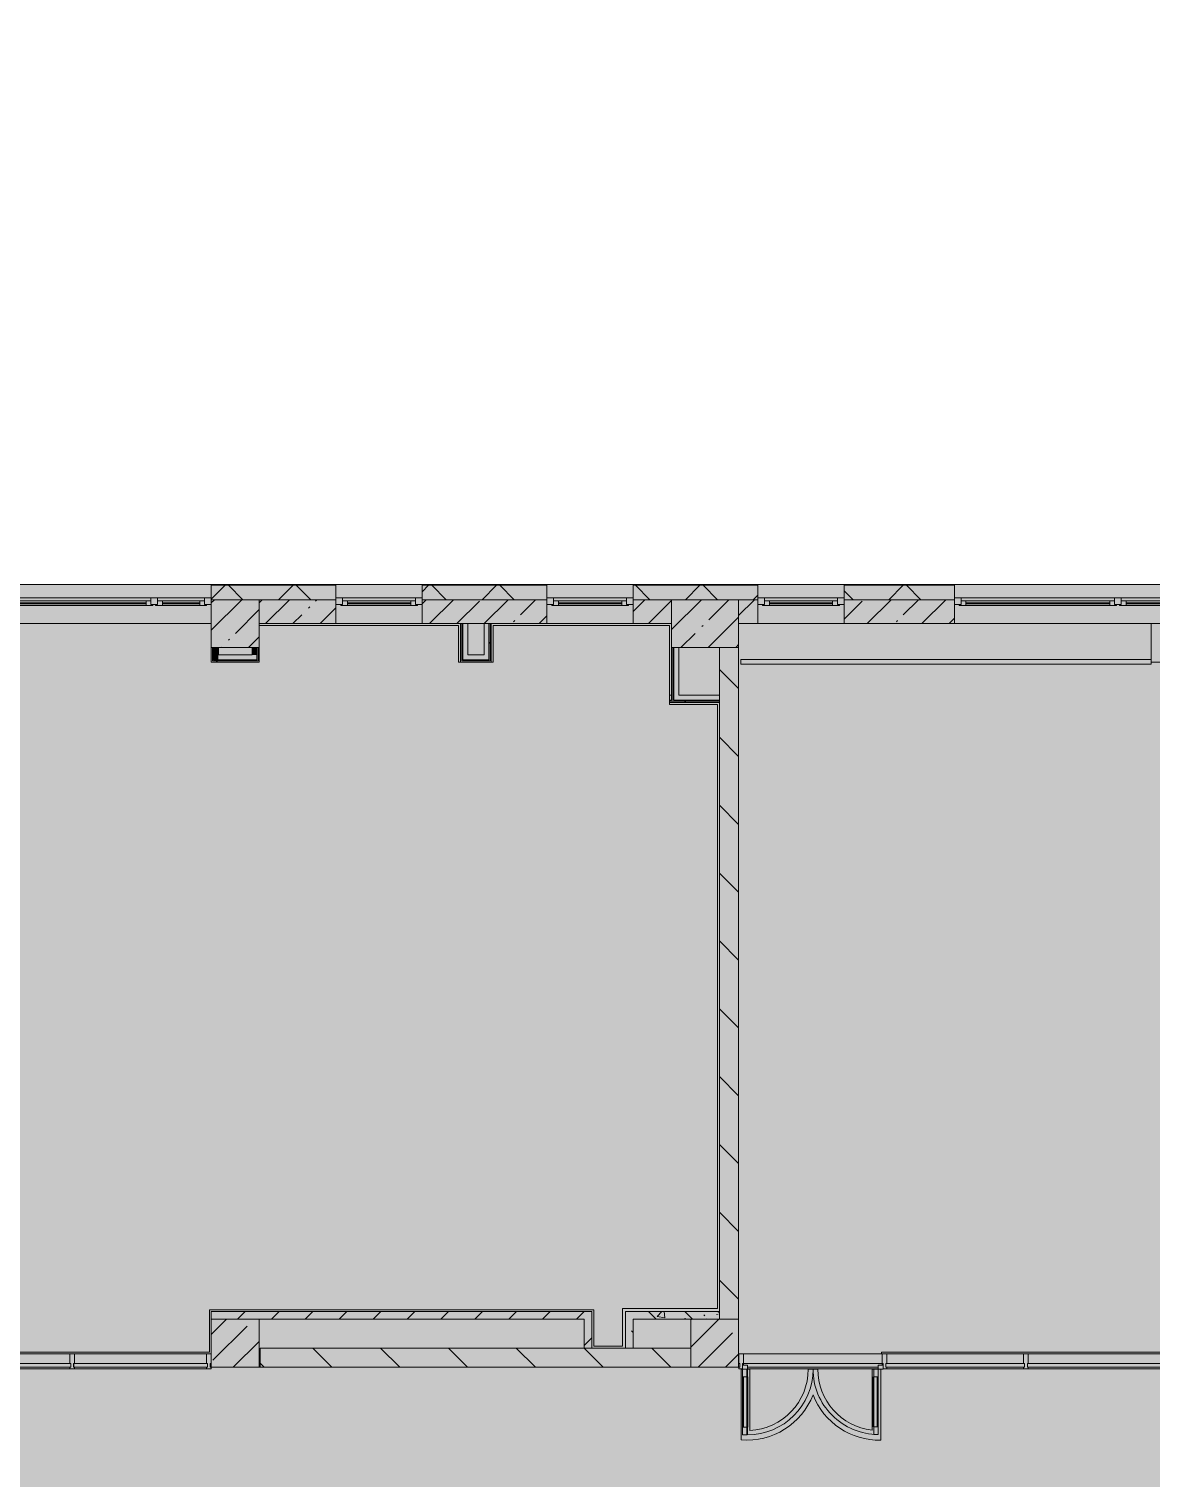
# Model space of a CAD drawing. Header units: millimetres. Extents: x 81609 to 272668, y -8553 to 29000.
# Drawn here: x 249307 to 261008, y 12246 to 27348 of the extents above; entities that cross this region are included whole.
import ezdxf

# ---------------------------------------------------------------- set-up
doc = ezdxf.new("R2010")
doc.units = ezdxf.units.MM
doc.layers.add('A-DETL-GENF-2', color=7, linetype='Continuous', lineweight=9, true_color=0xc0c0c0, transparency=0.4)
for name, color, linetype, lineweight, true_color in [('A-DETL-GENF-3', 7, 'Continuous', 5, 0xe2e2e2), ('A-DETL-GENF-4', 7, 'Continuous', 5, 0xb7b7b7), ('A-DOOR-3', 7, 'Continuous', 5, 0xb7b7b7), ('A-FLOR-2', 7, 'Continuous', 5, 0xb7b7b7), ('A-GLAZ-2', 7, 'Continuous', 5, 0x737373), ('A-GLAZ-CURT-3', 7, 'Continuous', 5, 0x737373), ('A-GLAZ-CWMG-4', 7, 'Continuous', 5, 0x737373), ('A-WALL-3', 7, 'Continuous', 5, 0x737373), ('A-WALL-4', 7, 'Continuous', 9, 0x737373), ('I-WALL-1', 7, 'Continuous', 5, 0xe7e7e7), ('I-WALL-2', 7, 'Continuous', 9, 0xe7e7e7), ('I-WALL-4', 7, 'Continuous', 5, 0x737373), ('I-WALL-5', 7, 'Continuous', 5, 0x787878), ('S-COLS-2', 7, 'Continuous', 5, 0x737373)]:
    doc.layers.add(name, color=color, linetype=linetype, lineweight=lineweight, true_color=true_color)
for name, color, linetype, lineweight in [('A-GLAZ-CURT-2', 7, 'Continuous', 5), ('A-WALL-2', 7, 'Continuous', 5), ('I-WALL-3', 7, 'Continuous', 5), ('S-COLS-1', 7, 'Continuous', 5)]:
    doc.layers.add(name, color=color, linetype=linetype, lineweight=lineweight)
pattern_1 = [(45, (145658, 0), (-285.1231, 285.1231), []), (45, (145943.1, 0), (-285.1231, 285.1231), [504.031, -100.806, 16.764, -84.042])]
pattern_2 = [(135, (145658, 0), (-353.5534, -353.5534), [])]
pattern_3 = [(135, (145658, 0), (-377.1708, -377.1708), [533.4, -88.9, 17.78, -88.9]), (135, (145658, 376.94), (-377.1708, -377.1708), []), (50, (145658, 0), (637.6445, -55.7866), [66.675, -733.425]), (355, (145658, 0), (-123.3494, 668.6992), [53.34, -586.74]), (100.451, (145711.1, -4.65), (514.299, 612.908), [56.665, -623.315]), (46.184, (145658, 177.8), (948.7764, -147.1497), [100.012, -1100.137]), (96.636, (145737.05, 165.5), (830.909, 865.997), [84.998, -934.973]), (351.184, (145658, 177.8), (830.918, 865.988), [80.01, -880.11]), (21, (145746.9, 133.35), (530.6506, -357.9283), [66.675, -733.425]), (326, (145746.9, 133.35), (216.308, 644.6585), [53.34, -586.74]), (71.451, (145791.1, 103.5), (746.9596, 286.7243), [56.665, -623.315]), (37.5, (145657.99, 0), (10.81053, 295.9426), [16.764, -562.864, 16.764, -578.866, -588.962]), (37.5, (145657.99, 0), (10.81053, 295.9426), [-1175.258, 16.764, -572.198]), (7.5, (145658, 0), (233.8692, 350.63175), [16.764, -322.834, 16.764, -549.529, -224.472]), (7.5, (145658, 0), (233.8692, 350.63175), [-905.891, 16.764, -207.708]), (327.5, (145459.74, 0), (474.5678, -20.0513), [16.764, -205.486, 16.764, -676.656, -920.115]), (327.5, (145459.74, 0), (474.5678, -20.0513), [-915.67, 16.764, -903.351]), (317.5, (145370.84, 0), (518.4522, 88.9934), [16.764, -272.161, 16.764, -443.738, -653.415]), (317.5, (145370.84, 0), (518.4522, 88.9934), [-749.427, 16.764, -636.651])]
pattern_4 = [(45, (145658, 0), (-530.33, 530.33), []), (135, (145658, 0), (-530.33, -530.33), [])]
pattern_5 = [(45, (145657.99, 0), (-176.7767, 176.7767), [])]

# ---------------------------------------------------------------- blocks, each defined once
blk = doc.blocks.new('120_Окно_СКБ_1Ст - 120_Окно_СКБ_1Ст 900х2500_h_ с форточкой-22877787-2_9_3_птичка')
at = {"layer": 'A-GLAZ-2'}
for p, q in [((-450, -127), (-450, -57)), ((-450, -57), (-380, -57)), ((450, -57), (-450, -57)), ((-380, -127), (-450, -127)), ((-450, -127), (-400, -127)), ((-380, -127), (-400, -127)), ((-400, -127), (-400, -137)), ((-400, -137), (400, -137)), ((400, -137), (-400, -137)), ((-380, -57), (-380, -127)), ((380, -87), (-380, -87)), ((-380, -87), (-380, -127)), ((-330, -137), (-330, -87)), ((-330, -107), (330, -107)), ((330, -117), (-330, -117)), ((330, -137), (330, -87)), ((380, -127), (380, -57)), ((380, -57), (450, -57)), ((380, -127), (380, -87)), ((450, -127), (380, -127)), ((400, -127), (380, -127)), ((400, -127), (450, -127)), ((400, -137), (400, -127)), ((450, -57), (450, -127))]:
    blk.add_line(p, q, dxfattribs=at)
blk = doc.blocks.new('120_Окно_СКБ_2Ст_Фрамуга сверху - 120_Окно_СКБ_2Ст_2300х2500_h_ ДОО-23103760-2_9_3_птичка')
at = {"layer": 'A-GLAZ-2'}
for p, q in [((-1150, -127), (-1150, -57)), ((-1150, -57), (-1080, -57)), ((1150, -57), (-1150, -57)), ((-1080, -127), (-1150, -127)), ((-1150, -127), (-1100, -127)), ((-1080, -127), (-1100, -127)), ((-1100, -127), (-1100, -137)), ((-1100, -137), (540, -137)), ((540, -137), (-1100, -137)), ((-1080, -57), (-1080, -127)), ((-1080, -57), (1080, -57)), ((520, -87), (-1080, -87)), ((-1080, -87), (-1080, -127)), ((-1030, -137), (-1030, -87)), ((-1030, -107), (470, -107)), ((470, -117), (-1030, -117)), ((470, -137), (470, -87)), ((520, -127), (520, -57)), ((520, -57), (590, -57)), ((520, -127), (520, -87)), ((590, -127), (520, -127)), ((540, -127), (520, -127)), ((540, -127), (570, -127)), ((540, -127), (570, -127)), ((540, -137), (540, -127)), ((590, -127), (570, -127)), ((570, -127), (570, -137)), ((570, -137), (1100, -137)), ((1100, -137), (570, -137)), ((590, -57), (590, -127)), ((1080, -87), (590, -87)), ((590, -87), (590, -127)), ((640, -137), (640, -87)), ((640, -107), (1030, -107)), ((1030, -117), (640, -117)), ((1030, -137), (1030, -87)), ((1080, -127), (1080, -57)), ((1080, -57), (1150, -57)), ((1080, -127), (1080, -87)), ((1150, -127), (1080, -127)), ((1100, -127), (1080, -127)), ((1100, -127), (1150, -127)), ((1100, -137), (1100, -127)), ((1150, -57), (1150, -127))]:
    blk.add_line(p, q, dxfattribs=at)
blk = doc.blocks.new('120_Окно_СКБ_2Ст_Фрамуга сверху - 120_Окно_СКБ_2Ст_2300х2500_h_ ДОО-V285-2_9_3_птичка')
at = {"layer": 'A-GLAZ-2'}
for p, q in [((-1150, -127), (-1150, -57)), ((-1150, -57), (-1080, -57)), ((1150, -57), (-1150, -57)), ((-1080, -127), (-1150, -127)), ((-1150, -127), (-1100, -127)), ((-1080, -127), (-1100, -127)), ((-1100, -127), (-1100, -137)), ((-1100, -137), (540, -137)), ((540, -137), (-1100, -137)), ((-1080, -57), (-1080, -127)), ((-1080, -57), (1080, -57)), ((520, -87), (-1080, -87)), ((-1080, -87), (-1080, -127)), ((-1030, -137), (-1030, -87)), ((-1030, -107), (470, -107)), ((470, -117), (-1030, -117)), ((470, -137), (470, -87)), ((520, -127), (520, -57)), ((520, -57), (590, -57)), ((520, -127), (520, -87)), ((590, -127), (520, -127)), ((540, -127), (520, -127)), ((540, -127), (570, -127)), ((540, -127), (570, -127)), ((540, -137), (540, -127)), ((590, -127), (570, -127)), ((570, -127), (570, -137)), ((570, -137), (1100, -137)), ((1100, -137), (570, -137)), ((590, -57), (590, -127)), ((1080, -87), (590, -87)), ((590, -87), (590, -127)), ((640, -137), (640, -87)), ((640, -107), (1030, -107)), ((1030, -117), (640, -117)), ((1030, -137), (1030, -87)), ((1080, -127), (1080, -57)), ((1080, -57), (1150, -57)), ((1080, -127), (1080, -87)), ((1150, -127), (1080, -127)), ((1100, -127), (1080, -127)), ((1100, -127), (1150, -127)), ((1100, -137), (1100, -127)), ((1150, -57), (1150, -127))]:
    blk.add_line(p, q, dxfattribs=at)
blk = doc.blocks.new('BSC_Колонна _Прямоугольная - 500х500-23282986-2_9_3_птичка')
at = {"layer": 'S-COLS-1'}
h = blk.add_hatch(dxfattribs=at)
h.set_pattern_fill('FP_137', color=256, style=0, pattern_type=2)
h.set_pattern_definition([(45, (-105800, -21150), (-285.1231, 285.1231), []), (45, (-105514.88, -21150), (-285.1231, 285.1231), [504.031, -100.806, 16.764, -84.042])])
h.paths.add_polyline_path([(-250, -250), (250, -250), (250, 250), (-250, 250), (-250, -95)])
at = {"layer": 'S-COLS-2'}
for p, q in [((250, 250), (-250, 250)), ((-250, 250), (-250, -250)), ((250, -250), (250, 250)), ((-250, -250), (250, -250))]:
    blk.add_line(p, q, dxfattribs=at)
blk = doc.blocks.new('BSC_Колонна _Прямоугольная - 700х500-V310-2_9_3_птичка')
at = {"layer": 'S-COLS-1'}
h = blk.add_hatch(dxfattribs=at)
h.set_pattern_fill('FP_149', color=256, style=0, pattern_type=2)
h.set_pattern_definition([(45, (-110700, -21150), (-285.1231, 285.1231), []), (45, (-110414.88, -21150), (-285.1231, 285.1231), [504.031, -100.806, 16.764, -84.042])])
h.paths.add_polyline_path([(-350, -250), (350, -250), (350, 250), (-350, 250)])
at = {"layer": 'S-COLS-2'}
for p, q in [((350, 250), (-350, 250)), ((-350, 250), (-350, -250)), ((350, -250), (350, 250)), ((-350, -250), (350, -250))]:
    blk.add_line(p, q, dxfattribs=at)
blk = doc.blocks.new('Прямоугольный импост - Импост структурный с накладкой - 160мм Темный-V349-2_9_3_птичка')
at = {"layer": 'A-GLAZ-CWMG-4'}
for p, q in [((-50, 0), (-50, 17)), ((-50, 17), (0, 17)), ((-40, 0), (-50, 0)), ((-40, -40), (-40, 0)), ((0, 0), (-10, 0)), ((-10, 0), (-10, -40)), ((0, 17), (0, 0)), ((-50, -140), (-50, -40)), ((-50, -40), (-40, -40)), ((0, -140), (-50, -140)), ((-10, -40), (0, -40)), ((0, -40), (0, -140))]:
    blk.add_line(p, q, dxfattribs=at)
blk = doc.blocks.new('Системная панель - Стекло - 40мм-32427251-2_9_3_птичка')
at = {"layer": 'A-GLAZ-CURT-2'}
h = blk.add_hatch(dxfattribs=at)
h.set_pattern_fill('FP_164', color=256, style=0, pattern_type=2)
h.set_pattern_definition([(45, (-105312.5, -12900), (-1414.214, 1414.214), [1000, -3000]), (45, (-106312.5, -13400), (-1414.214, 1414.214), [3000, -1000]), (45, (-104312.5, -13900), (-1414.214, 1414.214), [1000, -3000])])
h.paths.add_polyline_path([(-218, 0), (697, 0), (697, 40), (-697, 40), (-697, 0)])
at = {"layer": 'A-GLAZ-CURT-3'}
for p, q in [((697, 40), (-697, 40)), ((-697, 40), (-697, 0)), ((697, 0), (697, 40)), ((-697, 0), (697, 0))]:
    blk.add_line(p, q, dxfattribs=at)
blk = doc.blocks.new('Прямоугольный импост - Импост структурный с накладкой - 160мм Темный-32427249-2_9_3_птичка')
at = {"layer": 'A-GLAZ-CWMG-4'}
for p, q in [((105500, 13540), (104125, 13540)), ((105500, 13383), (104125, 13383))]:
    blk.add_line(p, q, dxfattribs=at)
blk = doc.blocks.new('Системная панель - Стекло - 40мм-32427252-2_9_3_птичка')
at = {"layer": 'A-GLAZ-CURT-3'}
for p, q in [((720, 40), (-720, 40)), ((-720, 40), (-720, 0)), ((-720, 0), (720, 0)), ((720, 0), (720, 40))]:
    blk.add_line(p, q, dxfattribs=at)
blk = doc.blocks.new('Прямоугольный импост - Импост структурный с накладкой - 160мм Темный-32427250-2_9_3_птичка')
at = {"layer": 'A-GLAZ-CWMG-4'}
for p, q in [((104075, 13540), (102655, 13540)), ((104075, 13383), (102655, 13383))]:
    blk.add_line(p, q, dxfattribs=at)
blk = doc.blocks.new('Прямоугольный импост - Импост структурный с накладкой - 160мм Темный-V351-2_9_3_птичка')
at = {"layer": 'A-GLAZ-CWMG-4'}
for p, q in [((-25, 0), (-25, 17)), ((-25, 17), (25, 17)), ((-15, 0), (-25, 0)), ((-15, -40), (-15, 0)), ((25, 0), (15, 0)), ((15, 0), (15, -40)), ((25, 17), (25, 0)), ((-25, -140), (-25, -40)), ((-25, -40), (-15, -40)), ((25, -140), (-25, -140)), ((15, -40), (25, -40)), ((25, -40), (25, -140))]:
    blk.add_line(p, q, dxfattribs=at)
blk = doc.blocks.new('Прямоугольный импост - Импост структурный с накладкой - 160мм Темный-32356295-2_9_3_птичка')
at = {"layer": 'A-GLAZ-CWMG-4'}
for p, q in [((-50, 40), (-50, 140)), ((-50, 140), (0, 140)), ((-40, 40), (-50, 40)), ((-40, 20), (-40, 40)), ((-10, 40), (-10, 0)), ((0, 40), (-10, 40)), ((-10, 0), (0, 0)), ((0, 140), (0, 40)), ((0, 0), (0, -17)), ((0, -17), (-36, -17))]:
    blk.add_line(p, q, dxfattribs=at)
blk = doc.blocks.new('Системная панель - Стекло - 40мм-32428871-2_9_3_птичка')
at = {"layer": 'A-GLAZ-CURT-3'}
for p, q in [((749, 0), (-749, 0)), ((-749, 0), (-749, -40)), ((749, -40), (749, 0)), ((-749, -40), (749, -40))]:
    blk.add_line(p, q, dxfattribs=at)
blk = doc.blocks.new('Дверь_Витражная_остекление_ - ВВ-23-32429828-2_9_3_птичка')
at = {"layer": 'A-DETL-GENF-3'}
for points in [[(-682.5, 700), (-682.5, 20), (-637.5, 20), (-637.5, 700)], [(687.5, 705), (687.5, 20), (732.5, 20), (732.5, 705)]]:
    blk.add_hatch(color=256, dxfattribs=at).paths.add_polyline_path(points)
at = {"layer": 'A-DETL-GENF-4'}
for p, q in [((-682.5, 700), (-637.5, 700)), ((-682.5, 700), (-682.5, 20)), ((-637.5, 700), (-682.5, 700)), ((-682.5, 700), (-682.5, 20)), ((-682.5, 620), (-637.5, 620)), ((-672.5, 620), (-672.5, 100)), ((-637.5, 700), (-637.5, 20)), ((-637.5, 20), (-637.5, 700)), ((-628.5, 620), (-628.5, 100)), ((678.5, 625), (678.5, 100)), ((732.5, 705), (687.5, 705)), ((687.5, 705), (687.5, 20)), ((732.5, 705), (687.5, 705)), ((687.5, 705), (687.5, 20)), ((732.5, 625), (687.5, 625)), ((722.5, 625), (722.5, 100)), ((732.5, 705), (732.5, 20)), ((732.5, 20), (732.5, 705)), ((-682.5, 100), (-637.5, 100)), ((-637.5, 20), (-682.5, 20)), ((-682.5, 20), (-637.5, 20)), ((732.5, 100), (687.5, 100))]:
    blk.add_line(p, q, dxfattribs=at)
at = {"layer": 'A-DOOR-3'}
for p, q in [((-682.5, 700), (-682.5, 20)), ((682.5, 705), (682.5, 20)), ((-682.5, 20), (-732.5, 20)), ((-732.5, 20), (-732.5, -20)), ((-682.5, -20), (-682.5, 20)), ((732.5, 20), (682.5, 20)), ((682.5, 20), (682.5, -20)), ((732.5, -20), (732.5, 20)), ((-732.5, -20), (-682.5, -20)), ((682.5, -20), (732.5, -20))]:
    blk.add_line(p, q, dxfattribs=at)
for centre, radius, start, end in [((-682.5, 20), 680, 360, 90), ((682.5, 20), 685, 90, 180)]:
    blk.add_arc(centre, radius, start, end, dxfattribs=at)
blk = doc.blocks.new('Прямоугольный импост - Импост структурный с накладкой - 160мм Темный-32428730-2_9_3_птичка')
at = {"layer": 'A-GLAZ-CWMG-4'}
for p, q in [((111101, 13540), (112546, 13540)), ((111101, 13420), (111101, 13440)), ((111101, 13440), (112546, 13440)), ((111141, 13400), (112506, 13400)), ((111141, 13383), (112506, 13383)), ((112546, 13440), (112546, 13420))]:
    blk.add_line(p, q, dxfattribs=at)
blk = doc.blocks.new('Прямоугольный импост - Импост структурный с накладкой - 160мм Темный-32428868-2_9_3_птичка')
at = {"layer": 'A-GLAZ-CWMG-4'}
for p, q in [((114071, 13540), (115549, 13540)), ((114071, 13383), (115549, 13383))]:
    blk.add_line(p, q, dxfattribs=at)
blk = doc.blocks.new('Системная панель - Стекло - 40мм-32428872-2_9_3_птичка')
at = {"layer": 'A-GLAZ-CURT-2'}
h = blk.add_hatch(dxfattribs=at)
h.set_pattern_fill('FP_165', color=256, style=0, pattern_type=2)
h.set_pattern_definition([(225, (113808, 12900), (1414.214, -1414.214), [1000, -3000]), (225, (114808, 13400), (1414.214, -1414.214), [3000, -1000]), (225, (112808, 13900), (1414.214, -1414.214), [1000, -3000])])
h.paths.add_polyline_path([(-723, 0), (-723, -40), (722, -40), (722, 0), (-561, 0)])
at = {"layer": 'A-GLAZ-CURT-3'}
for p, q in [((722, 0), (-723, 0)), ((-723, 0), (-723, -40)), ((722, -40), (722, 0)), ((-723, -40), (722, -40))]:
    blk.add_line(p, q, dxfattribs=at)
blk = doc.blocks.new('Прямоугольный импост - Импост структурный с накладкой - 160мм Темный-32428869-2_9_3_птичка')
at = {"layer": 'A-GLAZ-CWMG-4'}
for p, q in [((112596, 13540), (114021, 13540)), ((112596, 13383), (114021, 13383))]:
    blk.add_line(p, q, dxfattribs=at)
blk = doc.blocks.new('Прямоугольный импост - Импост структурный с накладкой - 160мм Темный-32356291-2_9_3_птичка')
at = {"layer": 'A-GLAZ-CWMG-4'}
for p, q in [((-25, 40), (-25, 140)), ((-25, 140), (25, 140)), ((-15, 40), (-25, 40)), ((-25, -17), (-25, 0)), ((-25, 0), (-15, 0)), ((-15, 0), (-15, 40)), ((15, 40), (15, 20)), ((25, 40), (15, 40)), ((25, 140), (25, 40)), ((15, -17), (-25, -17))]:
    blk.add_line(p, q, dxfattribs=at)
blk = doc.blocks.new('Прямоугольный импост - Импост структурный с накладкой - 160мм Темный-30755836-2_9_3_птичка')
at = {"layer": 'A-GLAZ-CWMG-4'}
for p, q in [((-25, 40), (-25, 140)), ((-25, 140), (25, 140)), ((-15, 40), (-25, 40)), ((-25, -17), (-25, 0)), ((-25, 0), (-15, 0)), ((-15, 0), (-15, 40)), ((15, 40), (15, 0)), ((25, 40), (15, 40)), ((15, 0), (25, 0)), ((25, 140), (25, 40)), ((25, 0), (25, -17)), ((25, -17), (-25, -17))]:
    blk.add_line(p, q, dxfattribs=at)

msp = doc.modelspace()

# ---------------------------------------------------------------- hatches: boundary and pattern name
at = {"layer": 'A-DETL-GENF-2'}
msp.add_hatch(color=256, dxfattribs=at).paths.add_polyline_path([(267874.9, -258), (270896, -258), (270896, 21558), (238966, 21558), (238966, 27348), (230518, 27348), (230518, 5750), (234860, 5750), (234860, -258), (266947.4, -258)])
at = {"layer": 'A-WALL-2'}
h = msp.add_hatch(dxfattribs=at)
h.set_pattern_fill('FP_68', color=256, style=0, pattern_type=2)
h.set_pattern_definition([(45, (145658, 0), (-353.5534, 353.5534), []), (135, (145658, 0), (-353.5534, -353.5534), [])])
h.paths.add_polyline_path([(270888, 21400), (270888, 21550), (265808.2, 21550), (265808.2, 21400), (270738, 21400)])
h.paths.add_polyline_path([(264908.2, 21400), (264908.2, 21550), (263558.4, 21550), (263558.4, 21400), (264164.9, 21400)])
h.paths.add_polyline_path([(252107.1, 21400), (252508.4, 21400), (252508.4, 21550), (251208.2, 21550), (251208.2, 21400), (251708, 21400)])
h.paths.add_polyline_path([(254708.4, 21400), (254708.4, 21550), (253408.4, 21550), (253408.4, 21400), (253962.1, 21400)])
h.paths.add_polyline_path([(255608.4, 21400), (256908, 21400), (256908, 21550), (255608.4, 21550)])
h.paths.add_polyline_path([(261758.4, 21400), (262658.4, 21400), (262658.4, 21550), (261258.4, 21550), (261258.4, 21400), (261382.3, 21400)])
h.paths.add_polyline_path([(258958.4, 21400), (258958.4, 21550), (257808, 21550), (257808, 21400)])
h.paths.add_polyline_path([(248908.2, 21400), (248908.2, 21550), (247708, 21550), (247708, 21400), (248397, 21400)])
h.paths.add_polyline_path([(238966, 21400), (238968, 21400), (238963.9, 21550), (238718, 21550), (238718, 21400), (238924.9, 21400)])
h.paths.add_polyline_path([(242268, 21400), (246808, 21400), (246808, 21550), (242268, 21550)])
at = {"layer": 'I-WALL-1'}
msp.add_hatch(color=256, dxfattribs=at).paths.add_polyline_path([(256083, 20404), (256083, 20900), (256033, 20900), (256033, 20404)])
at = {"layer": 'I-WALL-2'}
for points in [[(253883, 20774), (253883, 21150), (253833, 21150), (253833, 20774)], [(254103, 20824), (254103, 21150), (254053, 21150), (254053, 20824)], [(251283, 20774), (251283, 20900), (251233, 20900), (251233, 20774)], [(251683, 20824), (251683, 20900), (251633, 20900), (251633, 20824)], [(251283, 20774), (251683, 20774), (251683, 20824), (251283, 20824)], [(253883, 20774), (254103, 20774), (254103, 20824), (253883, 20824)]]:
    msp.add_hatch(color=256, dxfattribs=at).paths.add_polyline_path(points)
h = msp.add_hatch(color=256, dxfattribs=at)
h.paths.add_polyline_path([(256008, 20354), (256008, 20404), (255988, 20404), (255988, 20354)])
h.paths.add_polyline_path([(256508, 20354), (256508, 20404), (256033, 20404), (256033, 20354)])
at = {"layer": 'I-WALL-3'}
h = msp.add_hatch(dxfattribs=at)
h.set_pattern_fill('FP_76', color=256, style=0, pattern_type=2)
h.set_pattern_definition(pattern_1)
h.paths.add_polyline_path([(257808, 21150), (258958.4, 21150), (258958.4, 21400), (257808, 21400)])
h.paths.add_polyline_path([(261758.4, 21150), (262658.4, 21150), (262658.4, 21400), (261758.4, 21400), (261758.4, 21239.3)])
h.paths.add_polyline_path([(266868, 21150), (266868, 21400), (266508, 21400), (266508, 21150)])
h.paths.add_polyline_path([(264173.5, 21150), (264908.2, 21150), (264908.2, 21400), (263558.4, 21400), (263558.4, 21150), (264164.9, 21150)])
h.paths.add_polyline_path([(246795.5, 21150), (246808, 21150), (246808, 21400), (246458, 21400), (246458, 21150), (246783, 21150)])
h.paths.add_polyline_path([(248397, 21150), (248908.2, 21150), (248908.2, 21400), (247708, 21400), (247708, 21150)])
h.paths.add_polyline_path([(251708, 21150), (252508.4, 21150), (252508.4, 21400), (251708, 21400)])
h.paths.add_polyline_path([(253962.1, 21150), (254708.4, 21150), (254708.4, 21400), (253408.4, 21400), (253408.4, 21150), (253883, 21150)])
h.paths.add_polyline_path([(256908, 21150), (256908, 21400), (256708, 21400), (256708, 21150), (256744.7, 21150)])
h.paths.add_polyline_path([(256008, 21150), (256008, 21400), (255608.4, 21400), (255608.4, 21150), (255817.2, 21150)])
h = msp.add_hatch(dxfattribs=at)
h.set_pattern_fill('FP_162', color=256, style=0, pattern_type=2)
h.set_pattern_definition(pattern_4)
h.paths.add_polyline_path([(254103, 20774), (254115.5, 20774), (254115.5, 21150), (254103, 21150), (254103, 20824)])
h = msp.add_hatch(dxfattribs=at)
h.set_pattern_fill('FP_162', color=256, style=0, pattern_type=2)
h.set_pattern_definition(pattern_4)
h.paths.add_polyline_path([(254128, 20761.5), (254128, 21150), (254115.5, 21150), (254115.5, 20761.5)])
h = msp.add_hatch(dxfattribs=at)
h.set_pattern_fill('FP_79', color=256, style=0, pattern_type=2)
h.set_pattern_definition(pattern_2)
h.paths.add_polyline_path([(256708, 13900), (256708, 20900), (256508, 20900), (256508, 13900)])
h = msp.add_hatch(dxfattribs=at)
h.set_pattern_fill('FP_162', color=256, style=0, pattern_type=2)
h.set_pattern_definition(pattern_4)
h.paths.add_polyline_path([(251220.5, 20749), (251708, 20749), (251708, 20761.5), (251220.5, 20761.5)])
h = msp.add_hatch(dxfattribs=at)
h.set_pattern_fill('FP_162', color=256, style=0, pattern_type=2)
h.set_pattern_definition(pattern_4)
h.paths.add_polyline_path([(251233, 20761.5), (251695.5, 20761.5), (251695.5, 20774), (251233, 20774)])
h = msp.add_hatch(dxfattribs=at)
h.set_pattern_fill('FP_162', color=256, style=0, pattern_type=2)
h.set_pattern_definition(pattern_4)
h.paths.add_polyline_path([(256508, 20341.5), (256508, 20354), (255988, 20354), (255988, 20341.5)])
h = msp.add_hatch(dxfattribs=at)
h.set_pattern_fill('FP_162', color=256, style=0, pattern_type=2)
h.set_pattern_definition(pattern_4)
h.paths.add_polyline_path([(256508, 20329), (256508, 20341.5), (255988, 20341.5), (255988, 20329)])
h = msp.add_hatch(dxfattribs=at)
h.set_pattern_fill('FP_80', color=256, style=0, pattern_type=2)
h.set_pattern_definition(pattern_5)
h.paths.add_polyline_path([(255178, 13900), (255178, 13980), (251208, 13980), (251208, 13900), (255098, 13900)])
h = msp.add_hatch(dxfattribs=at)
h.set_pattern_fill('FP_80', color=256, style=0, pattern_type=2)
h.set_pattern_definition(pattern_5)
h.paths.add_polyline_path([(255178, 13600), (255178, 13900), (255098, 13900), (255098, 13600)])
h = msp.add_hatch(dxfattribs=at)
h.set_pattern_fill('FP_79', color=256, style=0, pattern_type=2)
h.set_pattern_definition(pattern_2)
h.paths.add_polyline_path([(256208, 13400), (256208, 13600), (251718, 13600), (251718, 13400), (255817.2, 13400)])
at = {"layer": 'I-WALL-5'}
h = msp.add_hatch(dxfattribs=at)
h.set_pattern_fill('FP_83', color=256, style=0, pattern_type=2)
h.set_pattern_definition(pattern_3)
h.paths.add_polyline_path([(255608, 13600), (255608, 13980), (255528, 13980), (255528, 13600)])
h = msp.add_hatch(dxfattribs=at)
h.set_pattern_fill('FP_83', color=256, style=0, pattern_type=2)
h.set_pattern_definition(pattern_3)
h.paths.add_polyline_path([(256508, 13900), (256508, 13980), (255608, 13980), (255608, 13900), (255817.2, 13900)])
at = {"layer": 'S-COLS-1'}
h = msp.add_hatch(dxfattribs=at)
h.set_pattern_fill('FP_76', color=256, style=0, pattern_type=2)
h.set_pattern_definition(pattern_1)
h.paths.add_polyline_path([(251708, 13400), (251708, 13900), (251208, 13900), (251208, 13400)])
h = msp.add_hatch(dxfattribs=at)
h.set_pattern_fill('FP_76', color=256, style=0, pattern_type=2)
h.set_pattern_definition(pattern_1)
h.paths.add_polyline_path([(256208, 13400), (256708, 13400), (256708, 13900), (256208, 13900), (256208, 13534.8)])

# ---------------------------------------------------------------- linework, layer by layer
at = {"layer": 'A-FLOR-2'}
for p, q in [((253787, 21130), (251708, 21130)), ((253787, 20748), (253787, 21130)), ((255987, 21130), (254149, 21130)), ((254149, 21130), (254149, 20748)), ((255987, 20308), (255987, 21130)), ((254149, 20748), (253787, 20748)), ((256487, 20308), (255987, 20308)), ((256487, 14011), (256487, 20308)), ((251188, 13557), (251188, 14000)), ((251188, 14000), (255198, 14000)), ((255198, 14000), (255198, 13620)), ((255497, 13620), (255497, 14011)), ((255497, 14011), (256487, 14011)), ((255198, 13620), (255497, 13620)), ((248313, 13557), (251188, 13557)), ((258198, 13540), (258198, 13557)), ((258198, 13557), (261258, 13557)), ((251718, 13400), (251708, 13400)), ((256708, 13400.5), (256718.9, 13400.5)), ((256744.7, 13378.5), (256733.9, 13378.5)), ((256733.9, 13378.5), (256733.9, 12642.4)), ((256823.2, 13378.5), (256793.5, 13378.5)), ((256823.2, 12740.7), (256823.2, 13378.5)), ((257533.5, 13380), (257433.5, 13380)), ((258163.5, 13381.5), (258098.7, 13381.5)), ((258098.7, 13381.5), (258098.7, 12744.4)), ((258191.1, 12640.2), (258191.1, 13380))]:
    msp.add_line(p, q, dxfattribs=at)
for centre, radius, start, end in [((256793.5, 13380), 640, 272.66078, 0), ((258173.5, 13380), 640, 180, 263.29215), ((256793.5, 13380), 740, 265.37807, 338.81722), ((258173.5, 13380), 740, 201.18278, 271.36364)]:
    msp.add_arc(centre, radius, start, end, dxfattribs=at)
at = {"layer": 'A-WALL-3'}
for p, q in [((255608.4, 21558), (242268, 21558)), ((251208.2, 21558), (251208.2, 21400)), ((252508.4, 21400), (252508.4, 21558)), ((253408.4, 21558), (253408.4, 21400)), ((254708.4, 21400), (254708.4, 21558)), ((265808.2, 21558), (255608.4, 21558)), ((255608.4, 21558), (255608.4, 21400)), ((256908, 21400), (256908, 21558)), ((257808, 21558), (257808, 21400)), ((258958.4, 21400), (258958.4, 21558))]:
    msp.add_line(p, q, dxfattribs=at)
at = {"layer": 'A-WALL-4'}
for p, q in [((252508.4, 21553), (251208.2, 21553)), ((252508.4, 21550), (251208.2, 21550)), ((254708.4, 21553), (253408.4, 21553)), ((254708.4, 21550), (253408.4, 21550)), ((256908, 21553), (255608.4, 21553)), ((256908, 21550), (255608.4, 21550)), ((258958.4, 21553), (257808, 21553)), ((258958.4, 21550), (257808, 21550)), ((252508.4, 21400), (251708, 21400)), ((254708.4, 21400), (253408.4, 21400)), ((256008, 21400), (255608.4, 21400)), ((256908, 21400), (256708, 21400)), ((258958.4, 21400), (257808, 21400)), ((253883, 21150), (253808, 21150)), ((253820.5, 20761.5), (253820.5, 21150)), ((253833, 20774), (253833, 21150)), ((254128, 21150), (254053, 21150)), ((254103, 21150), (254103, 20774)), ((254115.5, 21150), (254115.5, 20761.5)), ((251220.5, 20761.5), (251220.5, 20900)), ((251233, 20774), (251233, 20900)), ((251683, 20900), (251683, 20774)), ((251695.5, 20900), (251695.5, 20761.5)), ((256020.5, 20900), (256020.5, 20354)), ((256033, 20900), (256033, 20354)), ((251695.5, 20761.5), (251220.5, 20761.5)), ((251683, 20774), (251233, 20774)), ((254115.5, 20761.5), (253820.5, 20761.5)), ((254103, 20774), (253833, 20774)), ((256008, 20404), (256008, 20354)), ((256008, 20354), (255988, 20354)), ((256508, 20341.5), (255988, 20341.5)), ((256508, 20354), (256033, 20354)), ((256508, 13900), (256508, 13980)), ((255098, 13600), (255178, 13600))]:
    msp.add_line(p, q, dxfattribs=at)
at = {"layer": 'I-WALL-4'}
for p, q in [((252508.4, 21150), (252508.4, 21400)), ((253408.4, 21400), (253408.4, 21150)), ((254708.4, 21150), (254708.4, 21400)), ((255608.4, 21400), (255608.4, 21150)), ((256908, 21150), (256908, 21400)), ((257808, 21400), (257808, 21150)), ((258958.4, 21150), (258958.4, 21400)), ((251208, 21150), (246808, 21150)), ((253808, 21150), (251708, 21150)), ((253808, 21150), (253808, 20749)), ((253883, 21150), (254053, 21150)), ((253883, 20824), (253883, 21150)), ((254053, 21150), (254053, 20824)), ((256008, 21150), (254128, 21150)), ((254128, 20749), (254128, 21150)), ((261258.4, 21150), (256708, 21150)), ((261008.4, 21150), (261008.4, 20728)), ((251208, 20900), (251208, 20749)), ((251283, 20824), (251283, 20900)), ((251633, 20900), (251633, 20824)), ((251708, 20749), (251708, 20900)), ((256008, 20900), (256008, 20404)), ((256083, 20404), (256083, 20900)), ((256508, 20900), (256508, 13980)), ((256708, 13900), (256708, 20900)), ((251208, 20749), (251708, 20749)), ((251633, 20824), (251283, 20824)), ((253808, 20749), (254128, 20749)), ((254053, 20824), (253883, 20824)), ((256729, 20778), (261008.4, 20778)), ((256729, 20778), (256729, 20728)), ((261008.4, 20728), (256729, 20728)), ((261008.4, 20749), (261758.4, 20749)), ((256008, 20404), (255988, 20404)), ((255988, 20404), (255988, 20329)), ((256508, 20404), (256083, 20404)), ((255988, 20329), (256508, 20329)), ((255178, 13980), (251208, 13980)), ((251208, 13980), (251208, 13900)), ((251208, 13900), (255098, 13900)), ((255098, 13900), (255098, 13600)), ((255178, 13600), (255178, 13980)), ((255528, 13980), (255528, 13600)), ((256508, 13980), (255528, 13980)), ((255608, 13600), (255608, 13900)), ((255608, 13900), (256708, 13900)), ((255098, 13600), (251718, 13600)), ((251718, 13600), (251718, 13400)), ((256208, 13600), (255178, 13600)), ((256208, 13400), (256208, 13600)), ((251718, 13400), (256208, 13400))]:
    msp.add_line(p, q, dxfattribs=at)
at = {"layer": 'S-COLS-2'}
for p, q in [((251708, 13900), (251208, 13900)), ((251208, 13900), (251208, 13400)), ((251708, 13400), (251708, 13900)), ((256508, 13900), (256208, 13900)), ((256208, 13900), (256208, 13600)), ((256708, 13900), (256508, 13900)), ((256708, 13400), (256708, 13900)), ((256208, 13600), (256208, 13400)), ((251208, 13400), (251708, 13400)), ((256208, 13400), (256708, 13400))]:
    msp.add_line(p, q, dxfattribs=at)

# ---------------------------------------------------------------- block references
at = {"layer": 'A-DOOR-3', "rotation": 180}
msp.add_blockref('Дверь_Витражная_остекление_ - ВВ-23-32429828-2_9_3_птичка', (257481, 13400), dxfattribs=at)
at = {"layer": 'A-GLAZ-2'}
for name, p in [('120_Окно_СКБ_2Ст_Фрамуга сверху - 120_Окно_СКБ_2Ст_2300х2500_h_ ДОО-23103760-2_9_3_птичка', (250058.2, 21475)), ('120_Окно_СКБ_1Ст - 120_Окно_СКБ_1Ст 900х2500_h_ с форточкой-22877787-2_9_3_птичка', (252958.4, 21475)), ('120_Окно_СКБ_1Ст - 120_Окно_СКБ_1Ст 900х2500_h_ с форточкой-22877787-2_9_3_птичка', (255158.4, 21475)), ('120_Окно_СКБ_1Ст - 120_Окно_СКБ_1Ст 900х2500_h_ с форточкой-22877787-2_9_3_птичка', (257358, 21475)), ('120_Окно_СКБ_2Ст_Фрамуга сверху - 120_Окно_СКБ_2Ст_2300х2500_h_ ДОО-V285-2_9_3_птичка', (260108.4, 21475))]:
    msp.add_blockref(name, p, dxfattribs=at)
at = {"layer": 'A-GLAZ-CURT-3'}
for name, p in [('Системная панель - Стекло - 40мм-32427252-2_9_3_птичка', (249023, 13400)), ('Системная панель - Стекло - 40мм-32427251-2_9_3_птичка', (250470.5, 13400))]:
    msp.add_blockref(name, p, dxfattribs=at)
at = {"layer": 'A-GLAZ-CURT-3', "rotation": 180}
for name, p in [('Системная панель - Стекло - 40мм-32428872-2_9_3_птичка', (258966, 13400)), ('Системная панель - Стекло - 40мм-32428871-2_9_3_птичка', (260468, 13400))]:
    msp.add_blockref(name, p, dxfattribs=at)
at = {"layer": 'A-GLAZ-CWMG-4'}
for name in ['Прямоугольный импост - Импост структурный с накладкой - 160мм Темный-32427250-2_9_3_птичка', 'Прямоугольный импост - Импост структурный с накладкой - 160мм Темный-32427249-2_9_3_птичка', 'Прямоугольный импост - Импост структурный с накладкой - 160мм Темный-32428730-2_9_3_птичка', 'Прямоугольный импост - Импост структурный с накладкой - 160мм Темный-32428869-2_9_3_птичка', 'Прямоугольный импост - Импост структурный с накладкой - 160мм Темный-32428868-2_9_3_птичка']:
    msp.add_blockref(name, (145658, 0), dxfattribs=at)
at = {"layer": 'A-GLAZ-CWMG-4', "extrusion": (0, 0, -1), "rotation": 180}
for name, p in [('Прямоугольный импост - Импост структурный с накладкой - 160мм Темный-V351-2_9_3_птичка', (-249758, 13400)), ('Прямоугольный импост - Импост структурный с накладкой - 160мм Темный-V349-2_9_3_птичка', (-251208, 13400))]:
    msp.add_blockref(name, p, dxfattribs=at)
at = {"layer": 'A-GLAZ-CWMG-4', "extrusion": (0, 0, -1)}
for name, p in [('Прямоугольный импост - Импост структурный с накладкой - 160мм Темный-32356295-2_9_3_птичка', (-256708.5, 13400)), ('Прямоугольный импост - Импост структурный с накладкой - 160мм Темный-32356291-2_9_3_птичка', (-258228.5, 13400)), ('Прямоугольный импост - Импост структурный с накладкой - 160мм Темный-30755836-2_9_3_птичка', (-259703.5, 13400))]:
    msp.add_blockref(name, p, dxfattribs=at)
at = {"layer": 'S-COLS-2'}
for name, p in [('BSC_Колонна _Прямоугольная - 500х500-23282986-2_9_3_птичка', (251458, 21150)), ('BSC_Колонна _Прямоугольная - 700х500-V310-2_9_3_птичка', (256358, 21150))]:
    msp.add_blockref(name, p, dxfattribs=at)

doc.saveas('drawing.dxf')
